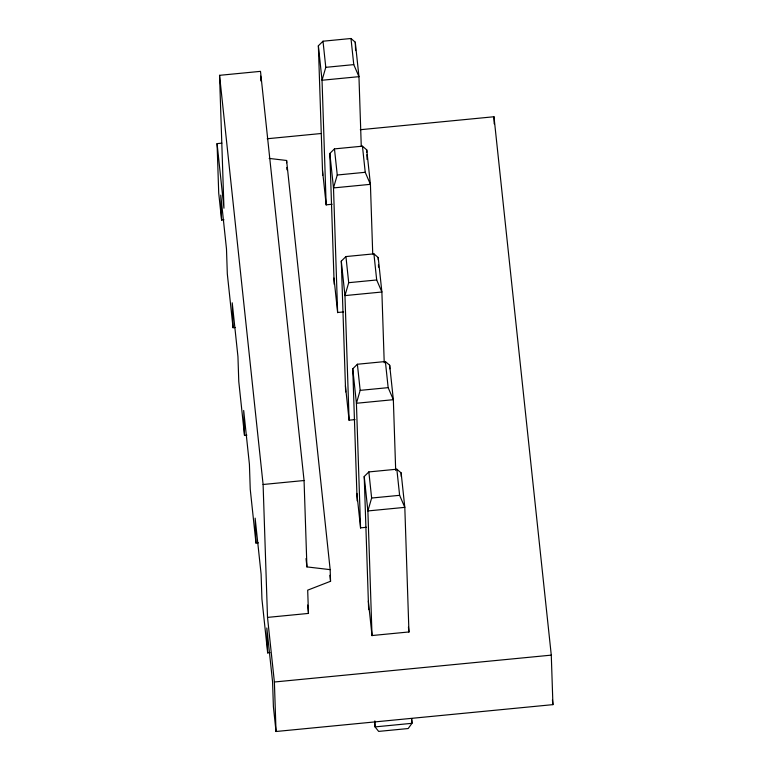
<?xml version="1.0" encoding="UTF-8"?>
<svg xmlns="http://www.w3.org/2000/svg" width="770" height="770" viewBox="0 0 770 770"><rect width="100%" height="100%" fill="white"/><g stroke="black" fill="none" stroke-linecap="round" stroke-linejoin="round"><path stroke-width="1.16" d="M361.265 146.242L358.955 76.663L355.288 42.206L350.985 38.5L323.005 41.214L325.787 67.337L322.033 80.244L326.172 205.013M372.728 253.917L370.418 184.338L366.751 149.881L362.449 146.175L334.469 148.889L337.25 175.011L333.497 187.919L337.635 312.687M384.23 362.795L381.882 292.013L378.214 257.555L373.912 253.85L345.932 256.564L348.704 282.686L344.96 295.593L349.099 420.372M395.693 470.47L393.345 399.688L389.678 365.23L385.375 361.525L357.386 364.248L360.168 390.361L356.423 403.268L360.562 528.047M408.947 632.141L404.808 507.363L401.141 472.905L396.839 469.209L368.849 471.923L371.631 498.036L367.887 510.943L372.025 635.722M322.668 175.358L318.366 45.786L323.005 41.214M334.17 284.236L329.829 153.461L334.469 148.889M345.634 391.911L341.293 261.136L345.932 256.564M357.136 500.789L352.756 368.811L357.386 364.248M368.637 609.667L364.22 476.495L368.849 471.923M269.173 158.418L286.604 160.478L330.166 569.646L330.551 581.273L307.692 590.157L308.472 613.421L267.508 617.396L274.389 681.999L276.026 731.5L552.927 704.637L551.282 655.135L493.974 116.751L360.293 129.716M221.847 143.153L217.073 143.615L223.955 208.218L219.546 75.325L260.501 71.35L304.063 480.519L306.922 566.903L330.166 569.646M325.787 67.337L353.767 64.622L358.955 76.663L322.033 80.244L318.366 45.786M267.2 138.754L320.907 133.537M337.25 175.011L365.23 172.297L370.418 184.338L333.497 187.919L329.829 153.461M332.12 204.252L326.172 204.83L322.505 170.372M217.073 143.615L218.719 193.116L221.587 220.037L223.974 219.806M348.704 282.686L376.694 279.972L381.882 292.013L344.96 295.593L341.293 261.136M343.584 311.927L337.635 312.505L333.959 278.047M221.587 220.037L220.759 195.118L226.486 248.96L227.314 273.879L233.041 327.712L235.428 327.481M360.168 390.361L388.157 387.647L393.345 399.688L356.423 403.268L352.756 368.811M355.047 419.602L349.089 420.179L345.422 385.731M233.041 327.712L232.222 302.793L237.949 356.635L238.777 381.554L244.504 435.387L246.891 435.156M267.508 617.396L263.099 484.494L304.063 480.519M371.631 498.036L399.62 495.322L404.808 507.363L367.887 510.943L364.22 476.495M366.51 527.286L360.553 527.864L356.885 493.406M244.504 435.387L243.686 410.468L249.413 464.31L250.24 489.229L255.967 543.062L258.354 542.831M255.967 543.062L255.139 518.152L261.107 574.141L261.935 599.06L267.662 652.893L270.049 652.662M274.389 681.999L551.282 655.135M552.427 699.92L552.927 704.637M350.985 38.5L353.767 64.622M362.449 146.175L365.23 172.297M373.912 253.85L376.694 279.972M385.375 361.525L388.157 387.647M396.839 469.209L399.62 495.322M408.437 627.203L408.937 631.958L372.016 635.539L368.349 601.081M411.594 719.757L411.969 723.319L408.187 728.535L378.647 731.404L375.048 726.899L374.547 722.144M329.916 575.315L330.551 581.273M306.036 558.558L306.922 566.903M307.577 605.066L308.472 613.421M219.546 75.325L263.099 484.494M276.026 731.5L273.398 706.735L272.57 681.816L266.834 627.983L267.662 652.893M493.974 116.751L494.205 123.826M411.806 718.516L411.969 723.319L375.048 726.899L374.855 720.903M401.141 472.905L401.257 476.505M389.678 365.23L389.793 368.83M378.214 257.555L378.291 259.952M378.455 264.755L378.532 267.151M366.751 149.881L366.828 152.277M366.905 154.683L367.069 159.477M355.288 42.206L355.567 50.599M286.604 160.478L286.681 162.807M286.835 167.456L286.912 169.785M260.664 76.153L260.818 80.946"/></g></svg>
